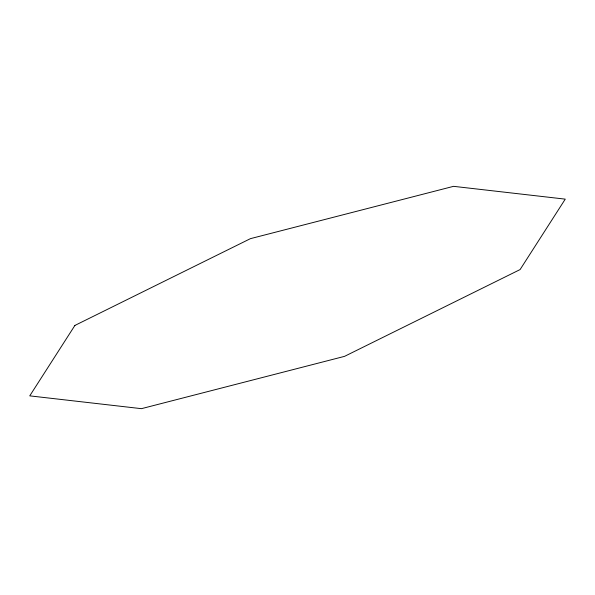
<?xml version="1.0" encoding="UTF-8"?>
<svg xmlns="http://www.w3.org/2000/svg" width="595" height="595" viewBox="0 0 595 595"><rect width="100%" height="100%" fill="white"/><g stroke="black" fill="none" stroke-linecap="round" stroke-linejoin="round"><path stroke-width="0.89" d="M74.903 325.435L29.75 395.861L141.439 408.668L344.55 356.353L520.097 269.565L565.25 199.139L453.561 186.332L250.45 238.647L74.903 325.435"/></g></svg>
